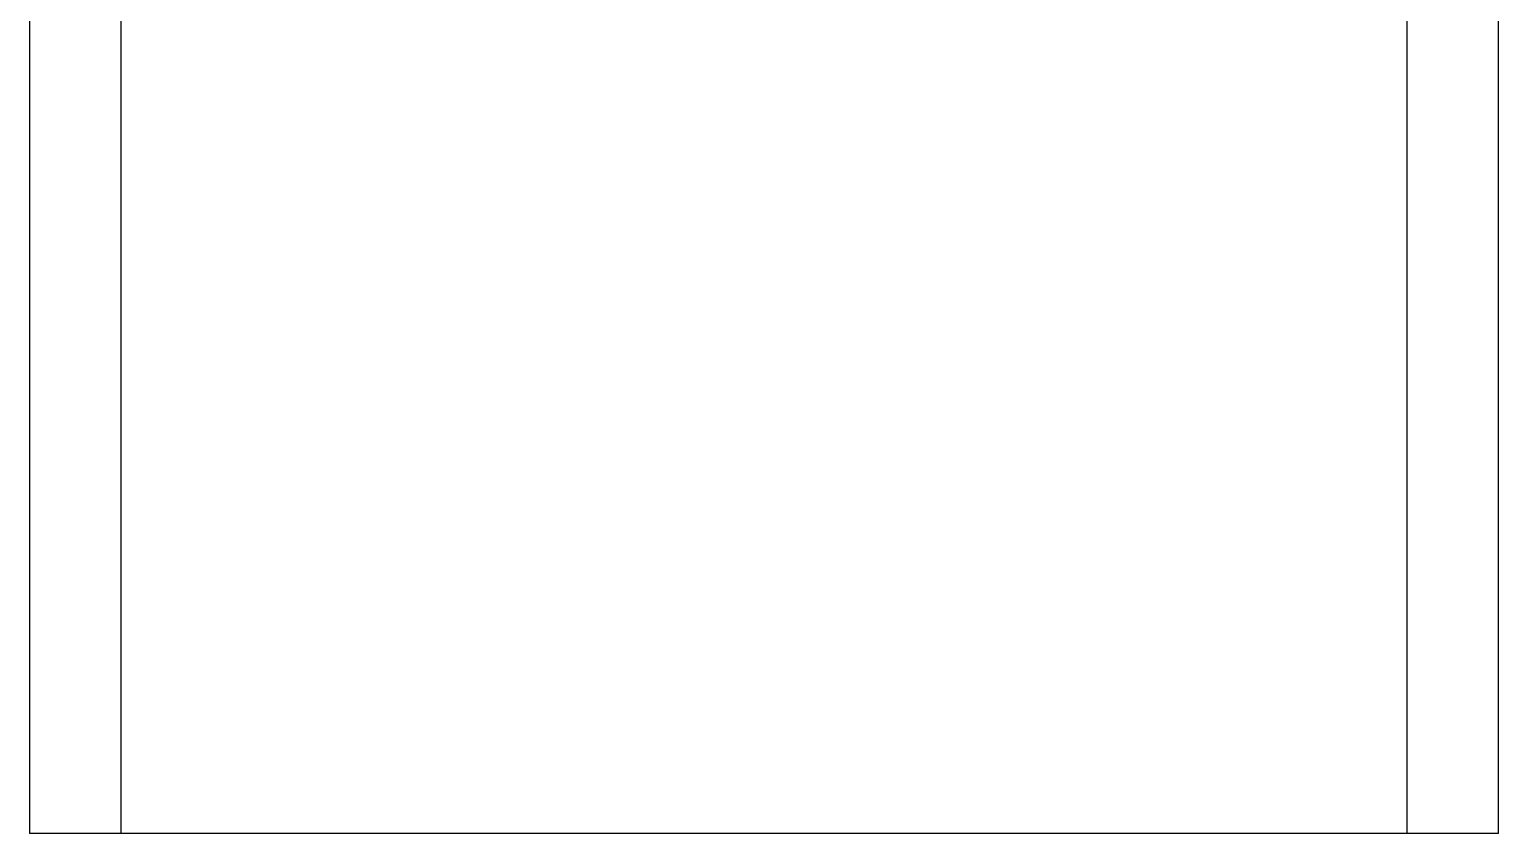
# Model space of a CAD drawing. Header units: millimetres. Extents: x 441156 to 441876, y 4514765 to 4515211.
# Drawn here: x 441348.4079 to 441348.4879, y 4515147.8843 to 4515147.9281 of the extents above; entities that cross this region are included whole.
import ezdxf

# ---------------------------------------------------------------- set-up
doc = ezdxf.new("R2010")
doc.units = ezdxf.units.MM
doc.layers.add('Instalaciones_ventilación_extracción', color=86, linetype='Continuous', lineweight=25)

msp = doc.modelspace()

# ---------------------------------------------------------------- linework, layer by layer
at = {"layer": 'Instalaciones_ventilación_extracción'}
for p, q in [((441348.4078926175, 4515147.933306034, -5.307373364137415e-07), (441348.4078926175, 4515147.884306034, -5.307373364137415e-07)), ((441348.4128926173, 4515147.884306034, -5.307373364137415e-07), (441348.4128926173, 4515147.933306034, -5.307373364137415e-07)), ((441348.4828926167, 4515147.933306034, -5.307373364137415e-07), (441348.4828926167, 4515147.884306034, -5.307373364137415e-07)), ((441348.4878926175, 4515147.884306034, -5.307373364137415e-07), (441348.4878926175, 4515147.933306034, -5.307373364137415e-07)), ((441348.4878926175, 4515147.884306034, -5.307373364137415e-07), (441348.4078926175, 4515147.884306034, -5.307373364137415e-07))]:
    msp.add_line(p, q, dxfattribs=at)

doc.saveas('drawing.dxf')
